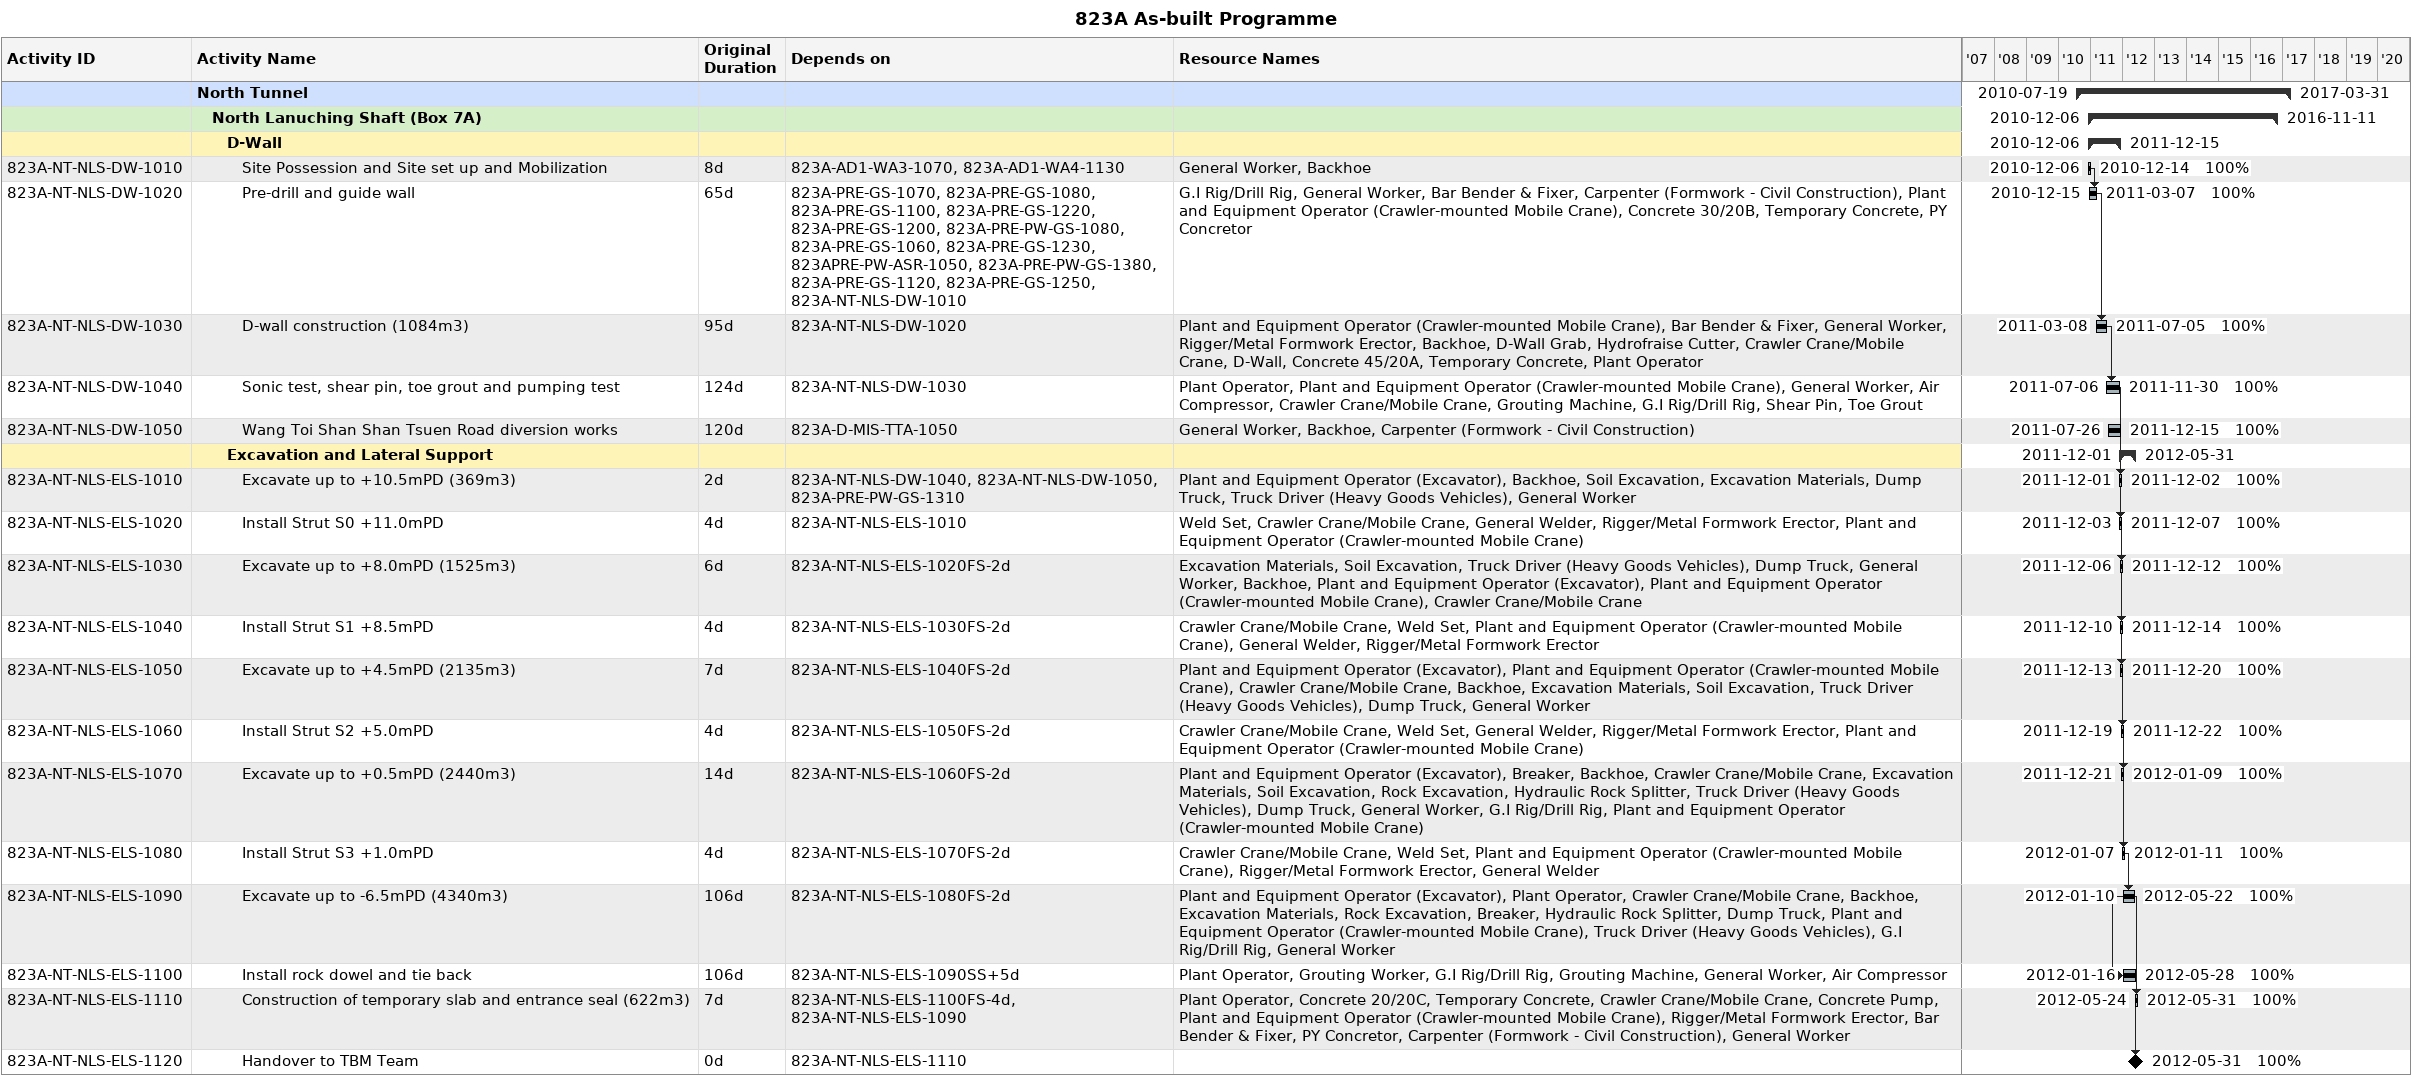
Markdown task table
823A As-built Programme

| ID | Level | Task | Original duration | Start | Finish | Predecessors | Resources | % complete |
|---|---|---|---|---|---|---|---|---|
|  | 1 | **North Tunnel** |  | 2010-07-19 | 2017-03-31 |  |  |  |
|  | 2 | **North Lanuching Shaft (Box 7A)** |  | 2010-12-06 | 2016-11-11 |  |  |  |
|  | 3 | **D-Wall** |  | 2010-12-06 | 2011-12-15 |  |  |  |
| 823A-NT-NLS-DW-1010 | 4 | Site Possession and Site set up and Mobilization | 8d | 2010-12-06 | 2010-12-14 | 823A-AD1-WA3-1070, 823A-AD1-WA4-1130 | General Worker, Backhoe | 100 |
| 823A-NT-NLS-DW-1020 | 4 | Pre-drill and guide wall | 65d | 2010-12-15 | 2011-03-07 | 823A-PRE-GS-1070, 823A-PRE-GS-1080, 823A-PRE-GS-1100, 823A-PRE-GS-1220, 823A-PRE-GS-1200, 823A-PRE-PW-GS-1080, 823A-PRE-GS-1060, 823A-PRE-GS-1230, 823APRE-PW-ASR-1050, 823A-PRE-PW-GS-1380, 823A-PRE-GS-1120, 823A-PRE-GS-1250, 823A-NT-NLS-DW-1010 | G.I Rig/Drill Rig, General Worker, Bar Bender & Fixer, Carpenter (Formwork - Civil Construction), Plant and Equipment Operator (Crawler-mounted Mobile Crane), Concrete 30/20B, Temporary Concrete, PY Concretor | 100 |
| 823A-NT-NLS-DW-1030 | 4 | D-wall construction (1084m3) | 95d | 2011-03-08 | 2011-07-05 | 823A-NT-NLS-DW-1020 | Plant and Equipment Operator (Crawler-mounted Mobile Crane), Bar Bender & Fixer, General Worker, Rigger/Metal Formwork Erector, Backhoe, D-Wall Grab, Hydrofraise Cutter, Crawler Crane/Mobile Crane, D-Wall, Concrete 45/20A, Temporary Concrete, Plant Operator | 100 |
| 823A-NT-NLS-DW-1040 | 4 | Sonic test, shear pin, toe grout and pumping test | 124d | 2011-07-06 | 2011-11-30 | 823A-NT-NLS-DW-1030 | Plant Operator, Plant and Equipment Operator (Crawler-mounted Mobile Crane), General Worker, Air Compressor, Crawler Crane/Mobile Crane, Grouting Machine, G.I Rig/Drill Rig, Shear Pin, Toe Grout | 100 |
| 823A-NT-NLS-DW-1050 | 4 | Wang Toi Shan Shan Tsuen Road diversion works | 120d | 2011-07-26 | 2011-12-15 | 823A-D-MIS-TTA-1050 | General Worker, Backhoe, Carpenter (Formwork - Civil Construction) | 100 |
|  | 3 | **Excavation and Lateral Support** |  | 2011-12-01 | 2012-05-31 |  |  |  |
| 823A-NT-NLS-ELS-1010 | 4 | Excavate up to +10.5mPD (369m3) | 2d | 2011-12-01 | 2011-12-02 | 823A-NT-NLS-DW-1040, 823A-NT-NLS-DW-1050, 823A-PRE-PW-GS-1310 | Plant and Equipment Operator (Excavator), Backhoe, Soil Excavation, Excavation Materials, Dump Truck, Truck Driver (Heavy Goods Vehicles), General Worker | 100 |
| 823A-NT-NLS-ELS-1020 | 4 | Install Strut S0 +11.0mPD | 4d | 2011-12-03 | 2011-12-07 | 823A-NT-NLS-ELS-1010 | Weld Set, Crawler Crane/Mobile Crane, General Welder, Rigger/Metal Formwork Erector, Plant and Equipment Operator (Crawler-mounted Mobile Crane) | 100 |
| 823A-NT-NLS-ELS-1030 | 4 | Excavate up to +8.0mPD (1525m3) | 6d | 2011-12-06 | 2011-12-12 | 823A-NT-NLS-ELS-1020FS-2d | Excavation Materials, Soil Excavation, Truck Driver (Heavy Goods Vehicles), Dump Truck, General Worker, Backhoe, Plant and Equipment Operator (Excavator), Plant and Equipment Operator (Crawler-mounted Mobile Crane), Crawler Crane/Mobile Crane | 100 |
| 823A-NT-NLS-ELS-1040 | 4 | Install Strut S1 +8.5mPD | 4d | 2011-12-10 | 2011-12-14 | 823A-NT-NLS-ELS-1030FS-2d | Crawler Crane/Mobile Crane, Weld Set, Plant and Equipment Operator (Crawler-mounted Mobile Crane), General Welder, Rigger/Metal Formwork Erector | 100 |
| 823A-NT-NLS-ELS-1050 | 4 | Excavate up to +4.5mPD (2135m3) | 7d | 2011-12-13 | 2011-12-20 | 823A-NT-NLS-ELS-1040FS-2d | Plant and Equipment Operator (Excavator), Plant and Equipment Operator (Crawler-mounted Mobile Crane), Crawler Crane/Mobile Crane, Backhoe, Excavation Materials, Soil Excavation, Truck Driver (Heavy Goods Vehicles), Dump Truck, General Worker | 100 |
| 823A-NT-NLS-ELS-1060 | 4 | Install Strut S2 +5.0mPD | 4d | 2011-12-19 | 2011-12-22 | 823A-NT-NLS-ELS-1050FS-2d | Crawler Crane/Mobile Crane, Weld Set, General Welder, Rigger/Metal Formwork Erector, Plant and Equipment Operator (Crawler-mounted Mobile Crane) | 100 |
| 823A-NT-NLS-ELS-1070 | 4 | Excavate up to +0.5mPD (2440m3) | 14d | 2011-12-21 | 2012-01-09 | 823A-NT-NLS-ELS-1060FS-2d | Plant and Equipment Operator (Excavator), Breaker, Backhoe, Crawler Crane/Mobile Crane, Excavation Materials, Soil Excavation, Rock Excavation, Hydraulic Rock Splitter, Truck Driver (Heavy Goods Vehicles), Dump Truck, General Worker, G.I Rig/Drill Rig, Plant and Equipment Operator (Crawler-mounted Mobile Crane) | 100 |
| 823A-NT-NLS-ELS-1080 | 4 | Install Strut S3 +1.0mPD | 4d | 2012-01-07 | 2012-01-11 | 823A-NT-NLS-ELS-1070FS-2d | Crawler Crane/Mobile Crane, Weld Set, Plant and Equipment Operator (Crawler-mounted Mobile Crane), Rigger/Metal Formwork Erector, General Welder | 100 |
| 823A-NT-NLS-ELS-1090 | 4 | Excavate up to -6.5mPD (4340m3) | 106d | 2012-01-10 | 2012-05-22 | 823A-NT-NLS-ELS-1080FS-2d | Plant and Equipment Operator (Excavator), Plant Operator, Crawler Crane/Mobile Crane, Backhoe, Excavation Materials, Rock Excavation, Breaker, Hydraulic Rock Splitter, Dump Truck, Plant and Equipment Operator (Crawler-mounted Mobile Crane), Truck Driver (Heavy Goods Vehicles), G.I Rig/Drill Rig, General Worker | 100 |
| 823A-NT-NLS-ELS-1100 | 4 | Install rock dowel and tie back | 106d | 2012-01-16 | 2012-05-28 | 823A-NT-NLS-ELS-1090SS+5d | Plant Operator, Grouting Worker, G.I Rig/Drill Rig, Grouting Machine, General Worker, Air Compressor | 100 |
| 823A-NT-NLS-ELS-1110 | 4 | Construction of temporary slab and entrance seal (622m3) | 7d | 2012-05-24 | 2012-05-31 | 823A-NT-NLS-ELS-1100FS-4d, 823A-NT-NLS-ELS-1090 | Plant Operator, Concrete 20/20C, Temporary Concrete, Crawler Crane/Mobile Crane, Concrete Pump, Plant and Equipment Operator (Crawler-mounted Mobile Crane), Rigger/Metal Formwork Erector, Bar Bender & Fixer, PY Concretor, Carpenter (Formwork - Civil Construction), General Worker | 100 |
| 823A-NT-NLS-ELS-1120 | 4 | Handover to TBM Team | 0d | 2012-05-31 | 2012-05-31 | 823A-NT-NLS-ELS-1110 |  | 100 |
